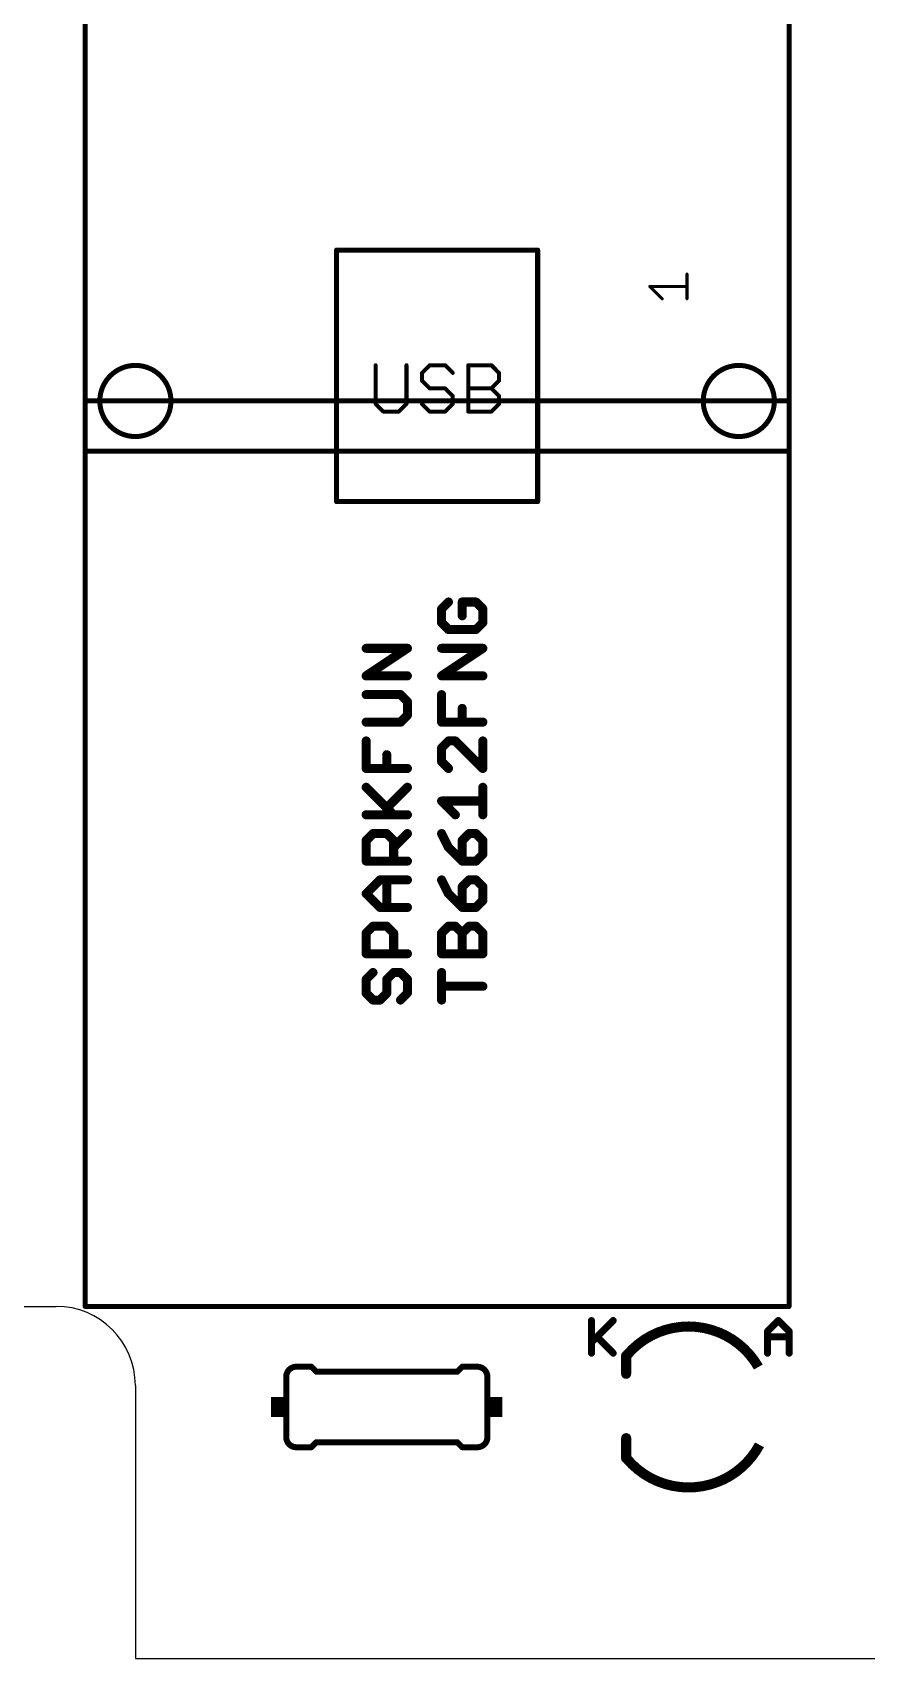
# Model space of a CAD drawing. Extents: x 0 to 99.1, y -0.2 to 81.5.
# Drawn here: x 50.74 to 71.81, y 0 to 41.05 of the extents above; entities that cross this region are included whole.
import ezdxf

# ---------------------------------------------------------------- set-up
doc = ezdxf.new("R2010")
doc.units = 0
doc.layers.add('20', color=178, linetype='CONTINUOUS')
doc.layers.add('21', color=32, linetype='CONTINUOUS')

# ---------------------------------------------------------------- blocks, each defined once
blk = doc.blocks.new('RECT')
blk.add_solid([(-0.5, -0.5), (0.5, -0.5), (-0.5, 0.5), (0.5, 0.5)])

msp = doc.modelspace()

# ---------------------------------------------------------------- linework, layer by layer
at = {"layer": '20'}
for p, q in [((22.32, 8.89), (51.34, 8.89)), ((53.34, 6.89), (53.34, 0)), ((53.34, 0), (86.36, 0))]:
    msp.add_line(p, q, dxfattribs=at)
msp.add_arc((51.34, 6.89), 2, 0, 90, dxfattribs=at)
at = {"layer": '21'}
for points, const_width in [([(52.07, 30.48), (52.07, 73.66)], 0.127), ([(69.85, 73.66), (69.85, 30.48)], 0.127), ([(63.5, 35.56), (58.42, 35.56)], 0.127), ([(58.42, 35.56), (58.42, 30.48)], 0.127), ([(63.5, 35.56), (63.5, 29.21)], 0.127), ([(67.2719, 34.3281), (67.2719, 34.9552)], 0.0762), ([(66.6448, 34.3281), (66.3313, 34.6416)], 0.0762), ([(66.3313, 34.6416), (67.2719, 34.6416)], 0.0762), ([(59.4076, 32.6527), (59.4076, 31.6782)], 0.1016), ([(60.1872, 31.6782), (60.1872, 32.6527)], 0.1016), ([(60.7719, 32.6527), (60.577, 32.4578)], 0.1016), ([(60.577, 32.4578), (60.577, 32.2629)], 0.1016), ([(61.1617, 32.6527), (60.7719, 32.6527)], 0.1016), ([(61.3566, 32.4578), (61.1617, 32.6527)], 0.1016), ([(61.7464, 31.4833), (61.7464, 32.6527)], 0.1016), ([(61.7464, 32.6527), (62.3311, 32.6527)], 0.1016), ([(62.3311, 32.6527), (62.526, 32.4578)], 0.1016), ([(62.526, 32.4578), (62.526, 32.2629)], 0.1016), ([(60.577, 32.2629), (60.7719, 32.068)], 0.1016), ([(60.7719, 32.068), (61.1617, 32.068)], 0.1016), ([(61.1617, 32.068), (61.3566, 31.8731)], 0.1016), ([(61.7464, 32.068), (62.3311, 32.068)], 0.1016), ([(62.526, 32.2629), (62.3311, 32.068)], 0.1016), ([(62.3311, 32.068), (62.526, 31.8731)], 0.1016), ([(52.07, 8.89), (52.07, 31.75)], 0.127), ([(52.07, 31.75), (69.85, 31.75)], 0.127), ([(59.4076, 31.6782), (59.6025, 31.4833)], 0.1016), ([(59.9923, 31.4833), (60.1872, 31.6782)], 0.1016), ([(60.7719, 31.4833), (60.577, 31.6782)], 0.1016), ([(61.3566, 31.6782), (61.1617, 31.4833)], 0.1016), ([(61.3566, 31.8731), (61.3566, 31.6782)], 0.1016), ([(62.526, 31.6782), (62.3311, 31.4833)], 0.1016), ([(62.526, 31.8731), (62.526, 31.6782)], 0.1016), ([(69.85, 31.75), (69.85, 8.89)], 0.127), ([(59.6025, 31.4833), (59.9923, 31.4833)], 0.1016), ([(61.1617, 31.4833), (60.7719, 31.4833)], 0.1016), ([(62.3311, 31.4833), (61.7464, 31.4833)], 0.1016), ([(58.42, 30.48), (52.07, 30.48)], 0.127), ([(69.85, 30.48), (58.42, 30.48)], 0.127), ([(58.42, 30.48), (58.42, 29.21)], 0.127), ([(58.42, 29.21), (63.5, 29.21)], 0.127), ([(61.2471, 26.6743), (61.0734, 26.5006)], 0.2286), ([(61.942, 26.6743), (61.5946, 26.6743)], 0.2286), ([(61.5946, 26.6743), (61.5946, 26.3269)], 0.2286), ([(62.1157, 26.5006), (61.942, 26.6743)], 0.2286), ([(61.0734, 26.5006), (61.0734, 26.1532)], 0.2286), ([(62.1157, 26.1532), (62.1157, 26.5006)], 0.2286), ([(61.0734, 26.1532), (61.2471, 25.9795)], 0.2286), ([(61.2471, 25.9795), (61.942, 25.9795)], 0.2286), ([(61.942, 25.9795), (62.1157, 26.1532)], 0.2286), ([(59.1684, 24.8101), (60.2107, 25.5049)], 0.2286), ([(60.2107, 25.5049), (59.1684, 25.5049)], 0.2286), ([(61.0734, 24.8101), (62.1157, 25.5049)], 0.2286), ([(62.1157, 25.5049), (61.0734, 25.5049)], 0.2286), ([(60.2107, 24.8101), (59.1684, 24.8101)], 0.2286), ([(62.1157, 24.8101), (61.0734, 24.8101)], 0.2286), ([(60.037, 24.3355), (59.1684, 24.3355)], 0.2286), ([(60.2107, 24.1618), (60.037, 24.3355)], 0.2286), ([(60.2107, 23.8144), (60.2107, 24.1618)], 0.2286), ([(61.0734, 23.6407), (61.0734, 24.3355)], 0.2286), ([(60.037, 23.6407), (60.2107, 23.8144)], 0.2286), ([(61.5946, 23.6407), (61.5946, 23.9881)], 0.2286), ([(59.1684, 23.6407), (60.037, 23.6407)], 0.2286), ([(62.1157, 23.6407), (61.0734, 23.6407)], 0.2286), ([(59.1684, 22.4713), (59.1684, 23.1661)], 0.2286), ([(61.2471, 23.1661), (61.0734, 22.9924)], 0.2286), ([(61.0734, 22.9924), (61.0734, 22.645)], 0.2286), ([(61.4208, 23.1661), (61.2471, 23.1661)], 0.2286), ([(62.1157, 22.4713), (61.4208, 23.1661)], 0.2286), ([(62.1157, 23.1661), (62.1157, 22.4713)], 0.2286), ([(60.2107, 22.4713), (59.1684, 22.4713)], 0.2286), ([(59.6896, 22.4713), (59.6896, 22.8187)], 0.2286), ([(61.0734, 22.645), (61.2471, 22.4713)], 0.2286), ([(59.8633, 21.3019), (59.1684, 21.9967)], 0.2286), ([(59.6896, 21.4756), (60.2107, 21.9967)], 0.2286), ([(61.4208, 21.3019), (61.0734, 21.6493)], 0.2286), ([(61.0734, 21.6493), (62.1157, 21.6493)], 0.2286), ([(62.1157, 21.3019), (62.1157, 21.9967)], 0.2286), ([(59.1684, 21.3019), (60.2107, 21.3019)], 0.2286), ([(59.1684, 20.6536), (59.3421, 20.8274)], 0.2286), ([(59.3421, 20.8274), (59.6896, 20.8274)], 0.2286), ([(59.6896, 20.8274), (59.8633, 20.6536)], 0.2286), ([(59.8633, 20.4799), (60.2107, 20.8274)], 0.2286), ([(61.0734, 20.8274), (61.2471, 20.4799)], 0.2286), ([(61.7683, 20.8274), (61.5946, 20.6536)], 0.2286), ([(61.942, 20.8274), (61.7683, 20.8274)], 0.2286), ([(62.1157, 20.6536), (61.942, 20.8274)], 0.2286), ([(59.1684, 20.1325), (59.1684, 20.6536)], 0.2286), ([(59.8633, 20.6536), (59.8633, 20.1325)], 0.2286), ([(61.2471, 20.4799), (61.5946, 20.1325)], 0.2286), ([(61.5946, 20.6536), (61.5946, 20.1325)], 0.2286), ([(62.1157, 20.3062), (62.1157, 20.6536)], 0.2286), ([(60.2107, 20.1325), (59.1684, 20.1325)], 0.2286), ([(61.5946, 20.1325), (61.942, 20.1325)], 0.2286), ([(61.942, 20.1325), (62.1157, 20.3062)], 0.2286), ([(59.1684, 19.3105), (59.5158, 19.658)], 0.2286), ([(59.5158, 19.658), (60.2107, 19.658)], 0.2286), ([(59.6896, 18.9631), (59.6896, 19.658)], 0.2286), ([(61.0734, 19.658), (61.2471, 19.3105)], 0.2286), ([(61.7683, 19.658), (61.5946, 19.4842)], 0.2286), ([(61.942, 19.658), (61.7683, 19.658)], 0.2286), ([(62.1157, 19.4842), (61.942, 19.658)], 0.2286), ([(59.5158, 18.9631), (59.1684, 19.3105)], 0.2286), ([(61.2471, 19.3105), (61.5946, 18.9631)], 0.2286), ([(61.5946, 19.4842), (61.5946, 18.9631)], 0.2286), ([(62.1157, 19.1368), (62.1157, 19.4842)], 0.2286), ([(60.2107, 18.9631), (59.5158, 18.9631)], 0.2286), ([(61.5946, 18.9631), (61.942, 18.9631)], 0.2286), ([(61.942, 18.9631), (62.1157, 19.1368)], 0.2286), ([(59.1684, 18.3148), (59.3421, 18.4886)], 0.2286), ([(59.3421, 18.4886), (59.6896, 18.4886)], 0.2286), ([(59.6896, 18.4886), (59.8633, 18.3148)], 0.2286), ([(61.0734, 18.3148), (61.2471, 18.4886)], 0.2286), ([(61.2471, 18.4886), (61.4208, 18.4886)], 0.2286), ([(61.4208, 18.4886), (61.5946, 18.3148)], 0.2286), ([(61.5946, 18.3148), (61.7683, 18.4886)], 0.2286), ([(61.7683, 18.4886), (61.942, 18.4886)], 0.2286), ([(61.942, 18.4886), (62.1157, 18.3148)], 0.2286), ([(59.1684, 17.7937), (59.1684, 18.3148)], 0.2286), ([(59.8633, 18.3148), (59.8633, 17.7937)], 0.2286), ([(61.0734, 17.7937), (61.0734, 18.3148)], 0.2286), ([(61.5946, 17.7937), (61.5946, 18.3148)], 0.2286), ([(62.1157, 18.3148), (62.1157, 17.7937)], 0.2286), ([(60.2107, 17.7937), (59.1684, 17.7937)], 0.2286), ([(62.1157, 17.7937), (61.0734, 17.7937)], 0.2286), ([(59.3421, 17.3192), (59.1684, 17.1454)], 0.2286), ([(59.1684, 17.1454), (59.1684, 16.798)], 0.2286), ([(59.6896, 17.1454), (59.8633, 17.3192)], 0.2286), ([(59.6896, 16.798), (59.6896, 17.1454)], 0.2286), ([(59.8633, 17.3192), (60.037, 17.3192)], 0.2286), ([(60.037, 17.3192), (60.2107, 17.1454)], 0.2286), ([(60.2107, 17.1454), (60.2107, 16.798)], 0.2286), ([(61.0734, 16.6243), (61.0734, 17.3192)], 0.2286), ([(59.1684, 16.798), (59.3421, 16.6243)], 0.2286), ([(59.5158, 16.6243), (59.6896, 16.798)], 0.2286), ([(60.2107, 16.798), (60.037, 16.6243)], 0.2286), ([(62.1157, 16.9717), (61.0734, 16.9717)], 0.2286), ([(59.3421, 16.6243), (59.5158, 16.6243)], 0.2286), ([(69.85, 8.89), (52.07, 8.89)], 0.127), ([(64.8589, 8.5318), (64.8589, 7.7089)], 0.1778), ([(64.8589, 7.9832), (65.4075, 8.5318)], 0.1778), ([(69.3039, 8.2575), (69.5782, 8.5318)], 0.1778), ([(69.3039, 7.7089), (69.3039, 8.2575)], 0.1778), ([(69.5782, 8.5318), (69.8525, 8.2575)], 0.1778), ([(69.8525, 8.2575), (69.8525, 7.7089)], 0.1778), ([(64.996, 8.1204), (65.4075, 7.7089)], 0.1778), ([(69.3039, 8.1204), (69.8525, 8.1204)], 0.1778), ([(57.404, 7.366), (57.785, 7.366)], 0.1524), ([(57.912, 7.239), (57.785, 7.366)], 0.1524), ([(61.468, 7.239), (61.595, 7.366)], 0.1524), ([(61.976, 7.366), (61.595, 7.366)], 0.1524), ([(65.7352, 7.6454), (65.7352, 7.1882)], 0.254), ([(57.15, 5.588), (57.15, 7.112)], 0.1524), ([(61.468, 7.239), (57.912, 7.239)], 0.1524), ([(62.23, 5.588), (62.23, 7.112)], 0.1524), ([(57.404, 5.334), (57.785, 5.334)], 0.1524), ([(57.912, 5.461), (57.785, 5.334)], 0.1524), ([(61.468, 5.461), (57.912, 5.461)], 0.1524), ([(61.468, 5.461), (61.595, 5.334)], 0.1524), ([(61.976, 5.334), (61.595, 5.334)], 0.1524), ([(65.7352, 5.0546), (65.7352, 5.5626)], 0.254)]:
    msp.add_lwpolyline(points, dxfattribs=dict(at, const_width=const_width))
for points, const_width in [([(58.42, 35.5918, 1), (58.42, 35.5282)], 0.0635), ([(58.4518, 35.56, 1), (58.3882, 35.56)], 0.0635), ([(63.5318, 35.56, 1), (63.4682, 35.56)], 0.0635), ([(63.5, 35.5282, 1), (63.5, 35.5918)], 0.0635), ([(67.2909, 34.9552, 1), (67.2529, 34.9552)], 0.0381), ([(66.3448, 34.6551, 1), (66.3178, 34.6282)], 0.0381), ([(66.3313, 34.6607, 1), (66.3313, 34.6226)], 0.0381), ([(67.2719, 34.6226, 1), (67.2719, 34.6607)], 0.0381), ([(66.6314, 34.3146, 1), (66.6583, 34.3416)], 0.0381), ([(67.2529, 34.3281, 1), (67.2909, 34.3281)], 0.0381), ([(53.34, 30.852, 1), (53.34, 32.648, 1), (53.34, 30.852)], 0.127), ([(59.433, 32.6527, 1), (59.3822, 32.6527)], 0.0508), ([(60.2126, 32.6527, 1), (60.1618, 32.6527)], 0.0508), ([(60.559, 32.4758, 1), (60.595, 32.4398)], 0.0508), ([(60.6024, 32.4578, 1), (60.5516, 32.4578)], 0.0508), ([(60.7719, 32.6781, 1), (60.7719, 32.6273)], 0.0508), ([(60.7899, 32.6347, 1), (60.7539, 32.6707)], 0.0508), ([(61.1797, 32.6707, 1), (61.1437, 32.6347)], 0.0508), ([(61.1617, 32.6273, 1), (61.1617, 32.6781)], 0.0508), ([(61.3386, 32.4398, 1), (61.3746, 32.4758)], 0.0508), ([(61.7718, 32.6527, 1), (61.721, 32.6527)], 0.0508), ([(61.7464, 32.6781, 1), (61.7464, 32.6273)], 0.0508), ([(62.3491, 32.6707, 1), (62.3131, 32.6347)], 0.0508), ([(62.3311, 32.6273, 1), (62.3311, 32.6781)], 0.0508), ([(62.5514, 32.4578, 1), (62.5006, 32.4578)], 0.0508), ([(62.508, 32.4398, 1), (62.544, 32.4758)], 0.0508), ([(68.58, 30.852, 1), (68.58, 32.648, 1), (68.58, 30.852)], 0.127), ([(60.595, 32.2809, 1), (60.559, 32.2449)], 0.0508), ([(60.5516, 32.2629, 1), (60.6024, 32.2629)], 0.0508), ([(60.7719, 32.0934, 1), (60.7719, 32.0426)], 0.0508), ([(60.7539, 32.05, 1), (60.7899, 32.086)], 0.0508), ([(61.1797, 32.086, 1), (61.1437, 32.05)], 0.0508), ([(61.1617, 32.0426, 1), (61.1617, 32.0934)], 0.0508), ([(61.7464, 32.0934, 1), (61.7464, 32.0426)], 0.0508), ([(62.3491, 32.086, 1), (62.3131, 32.05)], 0.0508), ([(62.3131, 32.086, 1), (62.3491, 32.05)], 0.0508), ([(62.3311, 32.0426, 1), (62.3311, 32.0934)], 0.0508), ([(62.5006, 32.2629, 1), (62.5514, 32.2629)], 0.0508), ([(62.544, 32.2449, 1), (62.508, 32.2809)], 0.0508), ([(52.1018, 31.75, 1), (52.0382, 31.75)], 0.0635), ([(52.07, 31.7817, 1), (52.07, 31.7183)], 0.0635), ([(59.4256, 31.6962, 1), (59.3896, 31.6602)], 0.0508), ([(59.3822, 31.6782, 1), (59.433, 31.6782)], 0.0508), ([(60.1618, 31.6782, 1), (60.2126, 31.6782)], 0.0508), ([(60.2052, 31.6602, 1), (60.1692, 31.6962)], 0.0508), ([(60.595, 31.6962, 1), (60.559, 31.6602)], 0.0508), ([(61.382, 31.8731, 1), (61.3312, 31.8731)], 0.0508), ([(61.3312, 31.6782, 1), (61.382, 31.6782)], 0.0508), ([(61.3386, 31.8551, 1), (61.3746, 31.8911)], 0.0508), ([(61.3746, 31.6602, 1), (61.3386, 31.6962)], 0.0508), ([(62.5514, 31.8731, 1), (62.5006, 31.8731)], 0.0508), ([(62.5006, 31.6782, 1), (62.5514, 31.6782)], 0.0508), ([(62.508, 31.8551, 1), (62.544, 31.8911)], 0.0508), ([(62.544, 31.6602, 1), (62.508, 31.6962)], 0.0508), ([(69.8818, 31.75, 1), (69.8183, 31.75)], 0.0635), ([(69.85, 31.7183, 1), (69.85, 31.7817)], 0.0635), ([(59.6025, 31.5087, 1), (59.6025, 31.4579)], 0.0508), ([(59.5845, 31.4653, 1), (59.6205, 31.5013)], 0.0508), ([(59.9743, 31.5013, 1), (60.0103, 31.4653)], 0.0508), ([(59.9923, 31.4579, 1), (59.9923, 31.5087)], 0.0508), ([(60.7719, 31.5087, 1), (60.7719, 31.4579)], 0.0508), ([(60.7539, 31.4653, 1), (60.7899, 31.5013)], 0.0508), ([(61.1437, 31.5013, 1), (61.1797, 31.4653)], 0.0508), ([(61.1617, 31.4579, 1), (61.1617, 31.5087)], 0.0508), ([(61.7464, 31.5087, 1), (61.7464, 31.4579)], 0.0508), ([(61.721, 31.4833, 1), (61.7718, 31.4833)], 0.0508), ([(62.3131, 31.5013, 1), (62.3491, 31.4653)], 0.0508), ([(62.3311, 31.4579, 1), (62.3311, 31.5087)], 0.0508), ([(52.07, 30.5117, 1), (52.07, 30.4483)], 0.0635), ([(52.0382, 30.48, 1), (52.1018, 30.48)], 0.0635), ([(58.4518, 30.48, 1), (58.3882, 30.48)], 0.0635), ([(58.3882, 30.48, 1), (58.4518, 30.48)], 0.0635), ([(58.42, 30.5117, 1), (58.42, 30.4483)], 0.0635), ([(58.42, 30.4483, 1), (58.42, 30.5117)], 0.0635), ([(69.8183, 30.48, 1), (69.8818, 30.48)], 0.0635), ([(69.85, 30.4483, 1), (69.85, 30.5117)], 0.0635), ([(58.3882, 29.21, 1), (58.4518, 29.21)], 0.0635), ([(58.42, 29.2417, 1), (58.42, 29.1783)], 0.0635), ([(63.4682, 29.21, 1), (63.5318, 29.21)], 0.0635), ([(63.5, 29.1783, 1), (63.5, 29.2417)], 0.0635), ([(61.2875, 26.6339, 1), (61.2067, 26.7147)], 0.1143), ([(61.6517, 26.6743, 1), (61.5374, 26.6743)], 0.1143), ([(61.5946, 26.7315, 1), (61.5946, 26.6172)], 0.1143), ([(61.9824, 26.7147, 1), (61.9016, 26.6339)], 0.1143), ([(61.942, 26.6172, 1), (61.942, 26.7315)], 0.1143), ([(61.033, 26.541, 1), (61.1138, 26.4602)], 0.1143), ([(61.1306, 26.5006, 1), (61.0163, 26.5006)], 0.1143), ([(61.5374, 26.3269, 1), (61.6517, 26.3269)], 0.1143), ([(62.1729, 26.5006, 1), (62.0586, 26.5006)], 0.1143), ([(62.0753, 26.4602, 1), (62.1561, 26.541)], 0.1143), ([(61.1138, 26.1936, 1), (61.033, 26.1128)], 0.1143), ([(61.0163, 26.1532, 1), (61.1306, 26.1532)], 0.1143), ([(61.2471, 26.0366, 1), (61.2471, 25.9223)], 0.1143), ([(61.2067, 25.9391, 1), (61.2875, 26.0199)], 0.1143), ([(61.9016, 26.0199, 1), (61.9824, 25.9391)], 0.1143), ([(61.942, 25.9223, 1), (61.942, 26.0366)], 0.1143), ([(62.0586, 26.1532, 1), (62.1729, 26.1532)], 0.1143), ([(62.1561, 26.1128, 1), (62.0753, 26.1936)], 0.1143), ([(59.1684, 25.5621, 1), (59.1684, 25.4478)], 0.1143), ([(60.2424, 25.4574, 1), (60.179, 25.5525)], 0.1143), ([(60.2107, 25.4478, 1), (60.2107, 25.5621)], 0.1143), ([(61.0734, 25.5621, 1), (61.0734, 25.4478)], 0.1143), ([(62.1474, 25.4574, 1), (62.084, 25.5525)], 0.1143), ([(62.1157, 25.4478, 1), (62.1157, 25.5621)], 0.1143), ([(59.1684, 24.8672, 1), (59.1684, 24.7529)], 0.1143), ([(59.1367, 24.8576, 1), (59.2001, 24.7625)], 0.1143), ([(60.2107, 24.7529, 1), (60.2107, 24.8672)], 0.1143), ([(61.0734, 24.8672, 1), (61.0734, 24.7529)], 0.1143), ([(61.0417, 24.8576, 1), (61.1051, 24.7625)], 0.1143), ([(62.1157, 24.7529, 1), (62.1157, 24.8672)], 0.1143), ([(59.1684, 24.3927, 1), (59.1684, 24.2784)], 0.1143), ([(60.0774, 24.376, 1), (59.9966, 24.2951)], 0.1143), ([(60.037, 24.2784, 1), (60.037, 24.3927)], 0.1143), ([(60.2679, 24.1618, 1), (60.1536, 24.1618)], 0.1143), ([(60.1703, 24.1214, 1), (60.2511, 24.2022)], 0.1143), ([(61.1306, 24.3355, 1), (61.0163, 24.3355)], 0.1143), ([(60.1536, 23.8144, 1), (60.2679, 23.8144)], 0.1143), ([(60.2511, 23.774, 1), (60.1703, 23.8548)], 0.1143), ([(61.6517, 23.9881, 1), (61.5374, 23.9881)], 0.1143), ([(59.1684, 23.6978, 1), (59.1684, 23.5835)], 0.1143), ([(59.9966, 23.6811, 1), (60.0774, 23.6003)], 0.1143), ([(60.037, 23.5835, 1), (60.037, 23.6978)], 0.1143), ([(61.0734, 23.6978, 1), (61.0734, 23.5835)], 0.1143), ([(61.0163, 23.6407, 1), (61.1306, 23.6407)], 0.1143), ([(61.5374, 23.6407, 1), (61.6517, 23.6407)], 0.1143), ([(62.1157, 23.5835, 1), (62.1157, 23.6978)], 0.1143), ([(59.2256, 23.1661, 1), (59.1113, 23.1661)], 0.1143), ([(61.033, 23.0328, 1), (61.1138, 22.952)], 0.1143), ([(61.1306, 22.9924, 1), (61.0163, 22.9924)], 0.1143), ([(61.2471, 23.2233, 1), (61.2471, 23.109)], 0.1143), ([(61.2875, 23.1257, 1), (61.2067, 23.2066)], 0.1143), ([(61.4613, 23.2066, 1), (61.3804, 23.1257)], 0.1143), ([(61.4208, 23.109, 1), (61.4208, 23.2233)], 0.1143), ([(62.1729, 23.1661, 1), (62.0586, 23.1661)], 0.1143), ([(59.1684, 22.5284, 1), (59.1684, 22.4141)], 0.1143), ([(59.7467, 22.8187, 1), (59.6324, 22.8187)], 0.1143), ([(60.2107, 22.4141, 1), (60.2107, 22.5284)], 0.1143), ([(61.1138, 22.6854, 1), (61.033, 22.6046)], 0.1143), ([(61.0163, 22.645, 1), (61.1306, 22.645)], 0.1143), ([(59.1113, 22.4713, 1), (59.2256, 22.4713)], 0.1143), ([(59.6324, 22.4713, 1), (59.7467, 22.4713)], 0.1143), ([(61.2067, 22.4309, 1), (61.2875, 22.5117)], 0.1143), ([(62.0586, 22.4713, 1), (62.1729, 22.4713)], 0.1143), ([(62.0753, 22.4309, 1), (62.1561, 22.5117)], 0.1143), ([(59.2088, 22.0372, 1), (59.128, 21.9563)], 0.1143), ([(60.2511, 21.9563, 1), (60.1703, 22.0372)], 0.1143), ([(61.1138, 21.6897, 1), (61.033, 21.6089)], 0.1143), ([(61.0734, 21.7065, 1), (61.0734, 21.5922)], 0.1143), ([(62.1729, 21.9967, 1), (62.0586, 21.9967)], 0.1143), ([(62.1157, 21.5922, 1), (62.1157, 21.7065)], 0.1143), ([(59.1684, 21.359, 1), (59.1684, 21.2447)], 0.1143), ([(59.6491, 21.516, 1), (59.73, 21.4352)], 0.1143), ([(59.8229, 21.2615, 1), (59.9037, 21.3423)], 0.1143), ([(60.2107, 21.2447, 1), (60.2107, 21.359)], 0.1143), ([(61.3804, 21.2615, 1), (61.4613, 21.3423)], 0.1143), ([(62.0586, 21.3019, 1), (62.1729, 21.3019)], 0.1143), ([(59.3421, 20.8845, 1), (59.3421, 20.7702)], 0.1143), ([(59.3825, 20.7869, 1), (59.3017, 20.8678)], 0.1143), ([(59.73, 20.8678, 1), (59.6491, 20.7869)], 0.1143), ([(59.6896, 20.7702, 1), (59.6896, 20.8845)], 0.1143), ([(60.2511, 20.7869, 1), (60.1703, 20.8678)], 0.1143), ([(61.1245, 20.8529, 1), (61.0223, 20.8018)], 0.1143), ([(61.7683, 20.8845, 1), (61.7683, 20.7702)], 0.1143), ([(61.8087, 20.7869, 1), (61.7279, 20.8678)], 0.1143), ([(61.9824, 20.8678, 1), (61.9016, 20.7869)], 0.1143), ([(61.942, 20.7702, 1), (61.942, 20.8845)], 0.1143), ([(59.2256, 20.6536, 1), (59.1113, 20.6536)], 0.1143), ([(59.128, 20.694, 1), (59.2088, 20.6132)], 0.1143), ([(59.9204, 20.6536, 1), (59.8061, 20.6536)], 0.1143), ([(59.8229, 20.5203, 1), (59.9037, 20.4395)], 0.1143), ([(59.8229, 20.6132, 1), (59.9037, 20.694)], 0.1143), ([(61.2875, 20.5203, 1), (61.2067, 20.4395)], 0.1143), ([(61.196, 20.4544, 1), (61.2982, 20.5055)], 0.1143), ([(61.6517, 20.6536, 1), (61.5374, 20.6536)], 0.1143), ([(61.5541, 20.694, 1), (61.635, 20.6132)], 0.1143), ([(62.1729, 20.6536, 1), (62.0586, 20.6536)], 0.1143), ([(62.0753, 20.6132, 1), (62.1561, 20.694)], 0.1143), ([(59.1684, 20.1896, 1), (59.1684, 20.0753)], 0.1143), ([(59.1113, 20.1325, 1), (59.2256, 20.1325)], 0.1143), ([(59.8061, 20.1325, 1), (59.9204, 20.1325)], 0.1143), ([(60.2107, 20.0753, 1), (60.2107, 20.1896)], 0.1143), ([(61.5374, 20.1325, 1), (61.6517, 20.1325)], 0.1143), ([(61.5946, 20.1896, 1), (61.5946, 20.0753)], 0.1143), ([(61.5541, 20.0921, 1), (61.635, 20.1729)], 0.1143), ([(61.9016, 20.1729, 1), (61.9824, 20.0921)], 0.1143), ([(61.942, 20.0753, 1), (61.942, 20.1896)], 0.1143), ([(62.0586, 20.3062, 1), (62.1729, 20.3062)], 0.1143), ([(62.1561, 20.2658, 1), (62.0753, 20.3466)], 0.1143), ([(59.5158, 19.7151, 1), (59.5158, 19.6008)], 0.1143), ([(59.5563, 19.6175, 1), (59.4754, 19.6984)], 0.1143), ([(59.7467, 19.658, 1), (59.6324, 19.658)], 0.1143), ([(60.2107, 19.6008, 1), (60.2107, 19.7151)], 0.1143), ([(61.1245, 19.6835, 1), (61.0223, 19.6324)], 0.1143), ([(61.7683, 19.7151, 1), (61.7683, 19.6008)], 0.1143), ([(61.8087, 19.6175, 1), (61.7279, 19.6984)], 0.1143), ([(61.9824, 19.6984, 1), (61.9016, 19.6175)], 0.1143), ([(61.942, 19.6008, 1), (61.942, 19.7151)], 0.1143), ([(59.2088, 19.3509, 1), (59.128, 19.2701)], 0.1143), ([(59.128, 19.3509, 1), (59.2088, 19.2701)], 0.1143), ([(61.2875, 19.3509, 1), (61.2067, 19.2701)], 0.1143), ([(61.196, 19.285, 1), (61.2982, 19.3361)], 0.1143), ([(61.6517, 19.4842, 1), (61.5374, 19.4842)], 0.1143), ([(61.5541, 19.5246, 1), (61.635, 19.4438)], 0.1143), ([(62.1729, 19.4842, 1), (62.0586, 19.4842)], 0.1143), ([(62.0753, 19.4438, 1), (62.1561, 19.5246)], 0.1143), ([(59.5158, 19.0202, 1), (59.5158, 18.9059)], 0.1143), ([(59.4754, 18.9227, 1), (59.5563, 19.0035)], 0.1143), ([(59.6324, 18.9631, 1), (59.7467, 18.9631)], 0.1143), ([(60.2107, 18.9059, 1), (60.2107, 19.0202)], 0.1143), ([(61.5374, 18.9631, 1), (61.6517, 18.9631)], 0.1143), ([(61.5946, 19.0202, 1), (61.5946, 18.9059)], 0.1143), ([(61.5541, 18.9227, 1), (61.635, 19.0035)], 0.1143), ([(61.9016, 19.0035, 1), (61.9824, 18.9227)], 0.1143), ([(61.942, 18.9059, 1), (61.942, 19.0202)], 0.1143), ([(62.0586, 19.1368, 1), (62.1729, 19.1368)], 0.1143), ([(62.1561, 19.0964, 1), (62.0753, 19.1772)], 0.1143), ([(59.3421, 18.5457, 1), (59.3421, 18.4314)], 0.1143), ([(59.3825, 18.4481, 1), (59.3017, 18.529)], 0.1143), ([(59.73, 18.529, 1), (59.6491, 18.4481)], 0.1143), ([(59.6896, 18.4314, 1), (59.6896, 18.5457)], 0.1143), ([(61.2471, 18.5457, 1), (61.2471, 18.4314)], 0.1143), ([(61.2875, 18.4481, 1), (61.2067, 18.529)], 0.1143), ([(61.4613, 18.529, 1), (61.3804, 18.4481)], 0.1143), ([(61.4208, 18.4314, 1), (61.4208, 18.5457)], 0.1143), ([(61.7683, 18.5457, 1), (61.7683, 18.4314)], 0.1143), ([(61.8087, 18.4481, 1), (61.7279, 18.529)], 0.1143), ([(61.9824, 18.529, 1), (61.9016, 18.4481)], 0.1143), ([(61.942, 18.4314, 1), (61.942, 18.5457)], 0.1143), ([(59.2256, 18.3148, 1), (59.1113, 18.3148)], 0.1143), ([(59.128, 18.3553, 1), (59.2088, 18.2744)], 0.1143), ([(59.9204, 18.3148, 1), (59.8061, 18.3148)], 0.1143), ([(59.8229, 18.2744, 1), (59.9037, 18.3553)], 0.1143), ([(61.033, 18.3553, 1), (61.1138, 18.2744)], 0.1143), ([(61.1306, 18.3148, 1), (61.0163, 18.3148)], 0.1143), ([(61.6517, 18.3148, 1), (61.5374, 18.3148)], 0.1143), ([(61.5541, 18.3553, 1), (61.635, 18.2744)], 0.1143), ([(61.5541, 18.2744, 1), (61.635, 18.3553)], 0.1143), ([(62.1729, 18.3148, 1), (62.0586, 18.3148)], 0.1143), ([(62.0753, 18.2744, 1), (62.1561, 18.3553)], 0.1143), ([(59.1684, 17.8508, 1), (59.1684, 17.7365)], 0.1143), ([(59.1113, 17.7937, 1), (59.2256, 17.7937)], 0.1143), ([(59.8061, 17.7937, 1), (59.9204, 17.7937)], 0.1143), ([(60.2107, 17.7365, 1), (60.2107, 17.8508)], 0.1143), ([(61.0734, 17.8508, 1), (61.0734, 17.7365)], 0.1143), ([(61.0163, 17.7937, 1), (61.1306, 17.7937)], 0.1143), ([(61.5374, 17.7937, 1), (61.6517, 17.7937)], 0.1143), ([(62.0586, 17.7937, 1), (62.1729, 17.7937)], 0.1143), ([(62.1157, 17.7365, 1), (62.1157, 17.8508)], 0.1143), ([(59.2256, 17.1454, 1), (59.1113, 17.1454)], 0.1143), ([(59.128, 17.1859, 1), (59.2088, 17.105)], 0.1143), ([(59.3825, 17.2787, 1), (59.3017, 17.3596)], 0.1143), ([(59.7467, 17.1454, 1), (59.6324, 17.1454)], 0.1143), ([(59.6491, 17.1859, 1), (59.73, 17.105)], 0.1143), ([(59.8633, 17.3763, 1), (59.8633, 17.262)], 0.1143), ([(59.9037, 17.2787, 1), (59.8229, 17.3596)], 0.1143), ([(60.0774, 17.3596, 1), (59.9966, 17.2787)], 0.1143), ([(60.037, 17.262, 1), (60.037, 17.3763)], 0.1143), ([(60.2679, 17.1454, 1), (60.1536, 17.1454)], 0.1143), ([(60.1703, 17.105, 1), (60.2511, 17.1859)], 0.1143), ([(61.1306, 17.3192, 1), (61.0163, 17.3192)], 0.1143), ([(59.2088, 16.8384, 1), (59.128, 16.7576)], 0.1143), ([(59.1113, 16.798, 1), (59.2256, 16.798)], 0.1143), ([(59.6324, 16.798, 1), (59.7467, 16.798)], 0.1143), ([(59.73, 16.7576, 1), (59.6491, 16.8384)], 0.1143), ([(60.1536, 16.798, 1), (60.2679, 16.798)], 0.1143), ([(60.2511, 16.7576, 1), (60.1703, 16.8384)], 0.1143), ([(61.0734, 17.0289, 1), (61.0734, 16.9146)], 0.1143), ([(62.1157, 16.9146, 1), (62.1157, 17.0289)], 0.1143), ([(59.3421, 16.6815, 1), (59.3421, 16.5672)], 0.1143), ([(59.3017, 16.5839, 1), (59.3825, 16.6647)], 0.1143), ([(59.4754, 16.6647, 1), (59.5563, 16.5839)], 0.1143), ([(59.5158, 16.5672, 1), (59.5158, 16.6815)], 0.1143), ([(59.9966, 16.6647, 1), (60.0774, 16.5839)], 0.1143), ([(61.0163, 16.6243, 1), (61.1306, 16.6243)], 0.1143), ([(52.07, 8.9218, 1), (52.07, 8.8582)], 0.0635), ([(52.0382, 8.89, 1), (52.1018, 8.89)], 0.0635), ([(69.8183, 8.89, 1), (69.8818, 8.89)], 0.0635), ([(69.85, 8.8582, 1), (69.85, 8.9218)], 0.0635), ([(64.9034, 8.5318, 1), (64.8145, 8.5318)], 0.0889), ([(65.4389, 8.5004, 1), (65.3761, 8.5632)], 0.0889), ([(67.31, 8.382, 0.2206), (65.7588, 7.6626)], 0.254), ([(69.0743, 7.3582, 0.2691), (67.31, 8.382)], 0.254), ([(69.2725, 8.2889, 1), (69.3353, 8.2261)], 0.0889), ([(69.3483, 8.2575, 1), (69.2595, 8.2575)], 0.0889), ([(69.6096, 8.5632, 1), (69.5468, 8.5004)], 0.0889), ([(69.6096, 8.5004, 1), (69.5468, 8.5632)], 0.0889), ([(69.897, 8.2575, 1), (69.8081, 8.2575)], 0.0889), ([(69.8211, 8.2261, 1), (69.8839, 8.2889)], 0.0889), ([(64.8275, 8.0146, 1), (64.8903, 7.9518)], 0.0889), ([(65.0275, 8.1518, 1), (64.9646, 8.0889)], 0.0889), ([(69.3039, 8.1648, 1), (69.3039, 8.0759)], 0.0889), ([(69.8525, 8.0759, 1), (69.8525, 8.1648)], 0.0889), ([(57.404, 7.366, 0.4142), (57.15, 7.112)], 0.1524), ([(57.404, 7.4041, 1), (57.404, 7.3279)], 0.0762), ([(57.404, 7.3279, 1), (57.404, 7.4041)], 0.0762), ([(57.8119, 7.3929, 1), (57.7581, 7.3391)], 0.0762), ([(57.785, 7.3279, 1), (57.785, 7.4041)], 0.0762), ([(61.595, 7.4041, 1), (61.595, 7.3279)], 0.0762), ([(61.6219, 7.3391, 1), (61.5681, 7.3929)], 0.0762), ([(62.23, 7.112, 0.4142), (61.976, 7.366)], 0.1524), ([(61.976, 7.4041, 1), (61.976, 7.3279)], 0.0762), ([(61.976, 7.3279, 1), (61.976, 7.4041)], 0.0762), ([(64.8145, 7.7089, 1), (64.9034, 7.7089)], 0.0889), ([(65.3761, 7.6775, 1), (65.4389, 7.7403)], 0.0889), ([(65.7987, 7.6454, 1), (65.6717, 7.6454)], 0.127), ([(69.2595, 7.7089, 1), (69.3483, 7.7089)], 0.0889), ([(69.8081, 7.7089, 1), (69.897, 7.7089)], 0.0889), ([(57.1881, 7.112, 1), (57.1119, 7.112)], 0.0762), ([(57.1119, 7.112, 1), (57.1881, 7.112)], 0.0762), ([(57.912, 7.2771, 1), (57.912, 7.2009)], 0.0762), ([(57.8851, 7.2121, 1), (57.9389, 7.2659)], 0.0762), ([(61.4411, 7.2659, 1), (61.4949, 7.2121)], 0.0762), ([(61.468, 7.2009, 1), (61.468, 7.2771)], 0.0762), ([(62.2681, 7.112, 1), (62.1919, 7.112)], 0.0762), ([(62.1919, 7.112, 1), (62.2681, 7.112)], 0.0762), ([(65.6717, 7.1882, 1), (65.7987, 7.1882)], 0.127), ([(57.15, 5.588, 0.4142), (57.404, 5.334)], 0.1524), ([(57.1881, 5.588, 1), (57.1119, 5.588)], 0.0762), ([(57.1119, 5.588, 1), (57.1881, 5.588)], 0.0762), ([(57.404, 5.3721, 1), (57.404, 5.2959)], 0.0762), ([(57.404, 5.2959, 1), (57.404, 5.3721)], 0.0762), ([(57.7581, 5.3609, 1), (57.8119, 5.3071)], 0.0762), ([(57.785, 5.2959, 1), (57.785, 5.3721)], 0.0762), ([(57.912, 5.4991, 1), (57.912, 5.4229)], 0.0762), ([(57.9389, 5.4341, 1), (57.8851, 5.4879)], 0.0762), ([(61.4949, 5.4879, 1), (61.4411, 5.4341)], 0.0762), ([(61.468, 5.4229, 1), (61.468, 5.4991)], 0.0762), ([(61.595, 5.3721, 1), (61.595, 5.2959)], 0.0762), ([(61.5681, 5.3071, 1), (61.6219, 5.3609)], 0.0762), ([(61.976, 5.334, 0.4142), (62.23, 5.588)], 0.1524), ([(61.976, 5.3721, 1), (61.976, 5.2959)], 0.0762), ([(61.976, 5.2959, 1), (61.976, 5.3721)], 0.0762), ([(62.2681, 5.588, 1), (62.1919, 5.588)], 0.0762), ([(62.1919, 5.588, 1), (62.2681, 5.588)], 0.0762), ([(65.7987, 5.5626, 1), (65.6717, 5.5626)], 0.127), ([(67.31, 4.318, 0.277), (69.1029, 5.3938)], 0.254), ([(65.6717, 5.0546, 1), (65.7987, 5.0546)], 0.127), ([(65.749, 5.0491, 0.2226), (67.31, 4.318)], 0.254)]:
    msp.add_lwpolyline(points, format="xyb", dxfattribs=dict(at, const_width=const_width))

# ---------------------------------------------------------------- block references
at = {"layer": '21', "xscale": 0.381, "yscale": 0.508}
for p in [(56.9595, 6.35), (62.4205, 6.35)]:
    msp.add_blockref('RECT', p, dxfattribs=at)

doc.saveas('drawing.dxf')
